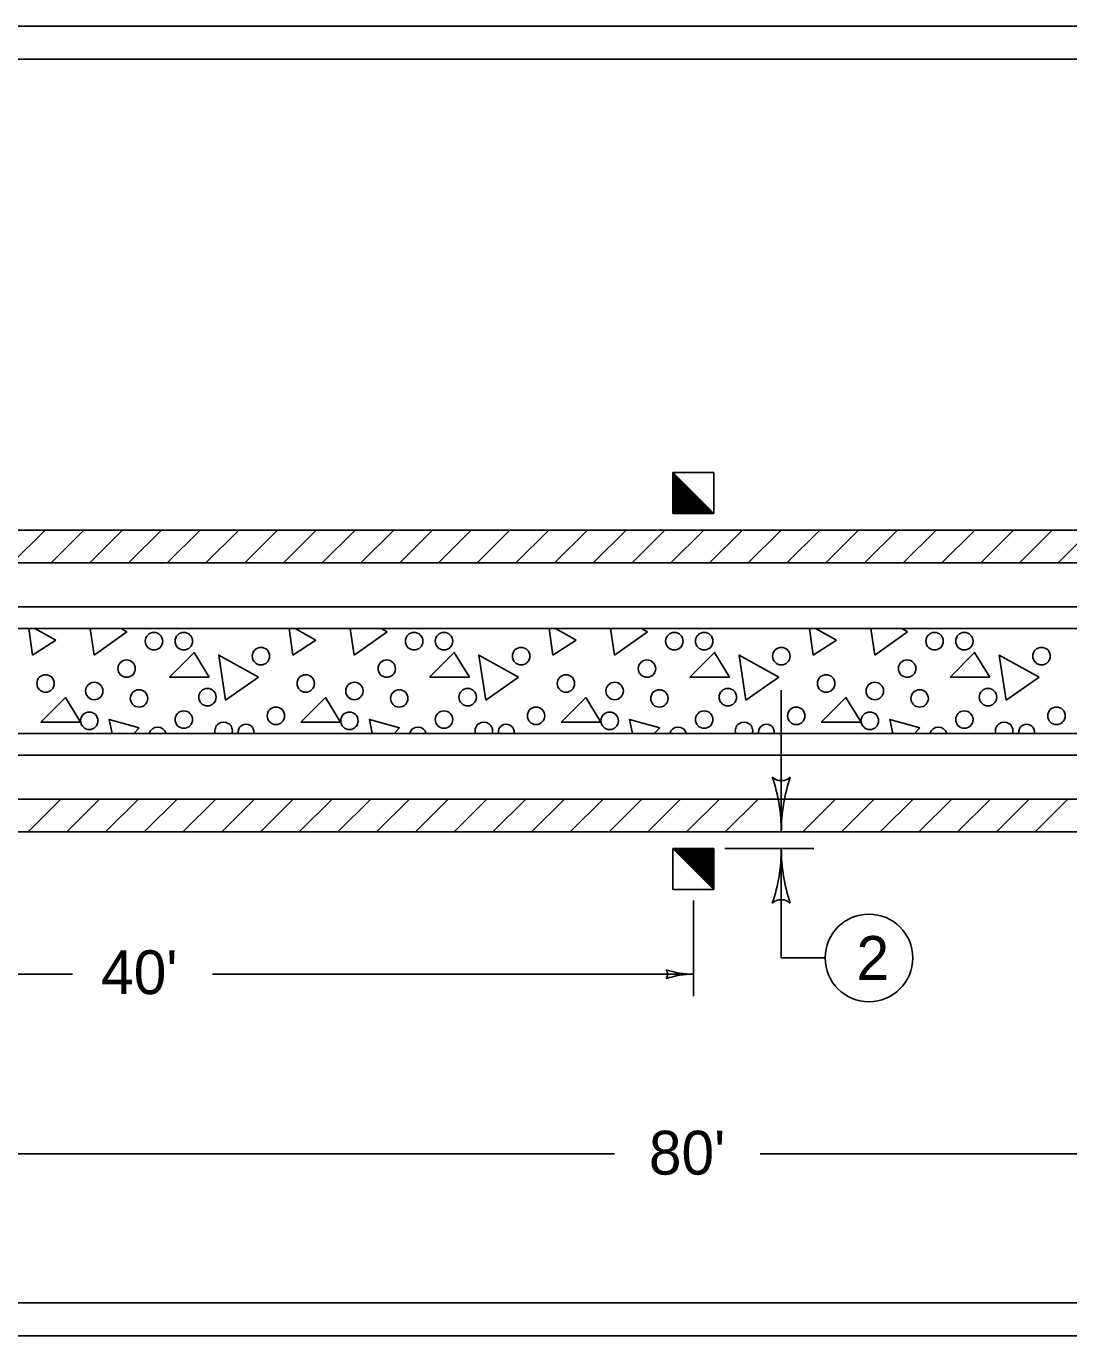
# Model space of a CAD drawing. Extents: x 1000 to 1036.3, y 1000 to 1022.
# Drawn here: x 1013.8 to 1018.56, y 1006.84 to 1012.82 of the extents above; entities that cross this region are included whole.
import ezdxf

# ---------------------------------------------------------------- set-up
doc = ezdxf.new("R2010")
doc.units = 0
doc.layers.add('Level 1', color=7, linetype='Continuous')

msp = doc.modelspace()

# ---------------------------------------------------------------- linework, layer by layer
at = {"layer": 'Level 1'}
for p, q in [((1016.7513, 1010.7812), (1016.9388, 1010.7812)), ((1016.9388, 1010.5937), (1016.7513, 1010.7812)), ((1016.7513, 1010.7812), (1016.7513, 1010.5937)), ((1016.7563, 1010.7762), (1016.7563, 1010.5937)), ((1016.7613, 1010.7712), (1016.7613, 1010.5937)), ((1016.7663, 1010.7662), (1016.7663, 1010.5937)), ((1016.7713, 1010.7612), (1016.7713, 1010.5937)), ((1016.9388, 1010.7812), (1016.9388, 1010.5937)), ((1016.7763, 1010.7562), (1016.7763, 1010.5937)), ((1016.7813, 1010.7512), (1016.7813, 1010.5937)), ((1016.7863, 1010.7462), (1016.7863, 1010.5937)), ((1016.7913, 1010.7412), (1016.7913, 1010.5937)), ((1016.7963, 1010.7362), (1016.7963, 1010.5937)), ((1016.8013, 1010.7312), (1016.8013, 1010.5937)), ((1016.8063, 1010.7262), (1016.8063, 1010.5937)), ((1016.8113, 1010.7212), (1016.8113, 1010.5937)), ((1016.8163, 1010.7162), (1016.8163, 1010.5937)), ((1016.8213, 1010.7112), (1016.8213, 1010.5937)), ((1016.8263, 1010.7062), (1016.8263, 1010.5937)), ((1016.8313, 1010.7012), (1016.8313, 1010.5937)), ((1016.8363, 1010.6962), (1016.8363, 1010.5937)), ((1016.8413, 1010.6912), (1016.8413, 1010.5937)), ((1016.8463, 1010.6862), (1016.8463, 1010.5937)), ((1016.8513, 1010.6812), (1016.8513, 1010.5937)), ((1016.8563, 1010.6762), (1016.8563, 1010.5937)), ((1016.8613, 1010.6712), (1016.8613, 1010.5937)), ((1016.8663, 1010.6662), (1016.8663, 1010.5937)), ((1016.8713, 1010.6612), (1016.8713, 1010.5937)), ((1016.8763, 1010.6562), (1016.8763, 1010.5937)), ((1016.8813, 1010.6512), (1016.8813, 1010.5937)), ((1016.8863, 1010.6462), (1016.8863, 1010.5937)), ((1016.8913, 1010.6412), (1016.8913, 1010.5937)), ((1016.7513, 1010.5937), (1016.9388, 1010.5937)), ((1016.8963, 1010.6362), (1016.8963, 1010.5937)), ((1016.9013, 1010.6312), (1016.9013, 1010.5937)), ((1016.9063, 1010.6262), (1016.9063, 1010.5937)), ((1016.9113, 1010.6212), (1016.9113, 1010.5937)), ((1016.9163, 1010.6162), (1016.9163, 1010.5937)), ((1016.9213, 1010.6112), (1016.9213, 1010.5937)), ((1016.9263, 1010.6062), (1016.9263, 1010.5937)), ((1016.9313, 1010.6012), (1016.9313, 1010.5937)), ((1013.7365, 1010.3687), (1013.8865, 1010.5187)), ((1013.9133, 1010.3687), (1014.0633, 1010.5187)), ((1014.09, 1010.3687), (1014.24, 1010.5187)), ((1014.2668, 1010.3687), (1014.4168, 1010.5187)), ((1014.4436, 1010.3687), (1014.5936, 1010.5187)), ((1014.6203, 1010.3687), (1014.7703, 1010.5187)), ((1014.7972, 1010.3687), (1014.9472, 1010.5187)), ((1014.9739, 1010.3687), (1015.1239, 1010.5187)), ((1015.1507, 1010.3687), (1015.3007, 1010.5187)), ((1015.3275, 1010.3687), (1015.4775, 1010.5187)), ((1015.5043, 1010.3687), (1015.6543, 1010.5187)), ((1015.681, 1010.3687), (1015.831, 1010.5187)), ((1015.8578, 1010.3687), (1016.0078, 1010.5187)), ((1016.0346, 1010.3687), (1016.1846, 1010.5187)), ((1016.2113, 1010.3687), (1016.3613, 1010.5187)), ((1016.3881, 1010.3687), (1016.5381, 1010.5187)), ((1016.5649, 1010.3687), (1016.7149, 1010.5187)), ((1016.7417, 1010.3687), (1016.8917, 1010.5187)), ((1016.9184, 1010.3687), (1017.0684, 1010.5187)), ((1017.0953, 1010.3687), (1017.2453, 1010.5187)), ((1017.272, 1010.3687), (1017.422, 1010.5187)), ((1017.4488, 1010.3687), (1017.5988, 1010.5187)), ((1017.6256, 1010.3687), (1017.7756, 1010.5187)), ((1017.8023, 1010.3687), (1017.9523, 1010.5187)), ((1017.9791, 1010.3687), (1018.1291, 1010.5187)), ((1018.1559, 1010.3687), (1018.3059, 1010.5187)), ((1018.3327, 1010.3687), (1018.4827, 1010.5187)), ((1018.5094, 1010.3687), (1018.6594, 1010.5187)), ((1034.725, 1010.1687), (1007.725, 1010.1687)), ((1034.725, 1010.0687), (1007.725, 1010.0687)), ((1014.1098, 1009.9477), (1014.2598, 1010.0539)), ((1015.2973, 1009.9477), (1015.4473, 1010.0539)), ((1016.4848, 1009.9477), (1016.6348, 1010.0539)), ((1017.6723, 1009.9477), (1017.8223, 1010.0539)), ((1013.8285, 1009.9477), (1013.9348, 1010.0164)), ((1015.016, 1009.9477), (1015.1223, 1010.0164)), ((1016.2035, 1009.9477), (1016.3098, 1010.0164)), ((1017.391, 1009.9477), (1017.4973, 1010.0164)), ((1014.4535, 1009.8477), (1014.6348, 1009.8477)), ((1014.7098, 1009.7414), (1014.8598, 1009.8477)), ((1015.641, 1009.8477), (1015.8223, 1009.8477)), ((1015.8973, 1009.7414), (1016.0473, 1009.8477)), ((1016.8285, 1009.8477), (1017.0098, 1009.8477)), ((1017.0848, 1009.7414), (1017.2348, 1009.8477)), ((1018.016, 1009.8477), (1018.1973, 1009.8477)), ((1018.2723, 1009.7414), (1018.4223, 1009.8477)), ((1013.866, 1009.6414), (1014.0473, 1009.6414)), ((1015.0535, 1009.6414), (1015.2348, 1009.6414)), ((1016.241, 1009.6414), (1016.4223, 1009.6414)), ((1017.4285, 1009.6414), (1017.6098, 1009.6414)), ((1007.725, 1009.5903), (1034.725, 1009.5903)), ((1014.2913, 1009.5903), (1014.316, 1009.6164)), ((1015.4788, 1009.5903), (1015.5035, 1009.6164)), ((1016.6663, 1009.5903), (1016.691, 1009.6164)), ((1017.8538, 1009.5903), (1017.8785, 1009.6164)), ((1034.725, 1009.4903), (1007.725, 1009.4903)), ((1013.8081, 1009.1403), (1013.9581, 1009.2903)), ((1013.9848, 1009.1403), (1014.1348, 1009.2903)), ((1014.1616, 1009.1403), (1014.3116, 1009.2903)), ((1014.3384, 1009.1403), (1014.4884, 1009.2903)), ((1014.5152, 1009.1403), (1014.6652, 1009.2903)), ((1014.6919, 1009.1403), (1014.8419, 1009.2903)), ((1014.8688, 1009.1403), (1015.0188, 1009.2903)), ((1015.0455, 1009.1403), (1015.1955, 1009.2903)), ((1015.2223, 1009.1403), (1015.3723, 1009.2903)), ((1015.3991, 1009.1403), (1015.5491, 1009.2903)), ((1015.5758, 1009.1403), (1015.7258, 1009.2903)), ((1015.7526, 1009.1403), (1015.9026, 1009.2903)), ((1015.9294, 1009.1403), (1016.0794, 1009.2903)), ((1016.1062, 1009.1403), (1016.2562, 1009.2903)), ((1016.2829, 1009.1403), (1016.4329, 1009.2903)), ((1016.4598, 1009.1403), (1016.6098, 1009.2903)), ((1016.6365, 1009.1403), (1016.7865, 1009.2903)), ((1016.8133, 1009.1403), (1016.9633, 1009.2903)), ((1016.9901, 1009.1403), (1017.1401, 1009.2903)), ((1017.3436, 1009.1403), (1017.4936, 1009.2903)), ((1017.5204, 1009.1403), (1017.6704, 1009.2903)), ((1017.6972, 1009.1403), (1017.8472, 1009.2903)), ((1017.8739, 1009.1403), (1018.0239, 1009.2903)), ((1018.0507, 1009.1403), (1018.2007, 1009.2903)), ((1018.2275, 1009.1403), (1018.3775, 1009.2903)), ((1018.4043, 1009.1403), (1018.5543, 1009.2903)), ((1016.7513, 1008.8778), (1016.7513, 1009.0653)), ((1016.9388, 1009.0653), (1016.7513, 1009.0653)), ((1016.7513, 1009.0653), (1016.9388, 1008.8778)), ((1016.7588, 1009.0578), (1016.7588, 1009.0653)), ((1016.7638, 1009.0528), (1016.7638, 1009.0653)), ((1016.7688, 1009.0478), (1016.7688, 1009.0653)), ((1016.7738, 1009.0428), (1016.7738, 1009.0653)), ((1016.7788, 1009.0378), (1016.7788, 1009.0653)), ((1016.7838, 1009.0328), (1016.7838, 1009.0653)), ((1016.7888, 1009.0278), (1016.7888, 1009.0653)), ((1016.7938, 1009.0228), (1016.7938, 1009.0653)), ((1016.7988, 1009.0178), (1016.7988, 1009.0653)), ((1016.8038, 1009.0128), (1016.8038, 1009.0653)), ((1016.8088, 1009.0078), (1016.8088, 1009.0653)), ((1016.8138, 1009.0028), (1016.8138, 1009.0653)), ((1016.8188, 1008.9978), (1016.8188, 1009.0653)), ((1016.8238, 1008.9928), (1016.8238, 1009.0653)), ((1016.8288, 1008.9878), (1016.8288, 1009.0653)), ((1016.8338, 1008.9828), (1016.8338, 1009.0653)), ((1016.8388, 1008.9778), (1016.8388, 1009.0653)), ((1016.8438, 1008.9728), (1016.8438, 1009.0653)), ((1016.8488, 1008.9678), (1016.8488, 1009.0653)), ((1016.8538, 1008.9628), (1016.8538, 1009.0653)), ((1016.8588, 1008.9578), (1016.8588, 1009.0653)), ((1016.8638, 1008.9528), (1016.8638, 1009.0653)), ((1016.8688, 1008.9478), (1016.8688, 1009.0653)), ((1016.8738, 1008.9428), (1016.8738, 1009.0653)), ((1016.8788, 1008.9378), (1016.8788, 1009.0653)), ((1016.8838, 1008.9328), (1016.8838, 1009.0653)), ((1016.8888, 1008.9278), (1016.8888, 1009.0653)), ((1016.8938, 1008.9228), (1016.8938, 1009.0653)), ((1016.8988, 1008.9178), (1016.8988, 1009.0653)), ((1016.9038, 1008.9128), (1016.9038, 1009.0653)), ((1016.9088, 1008.9078), (1016.9088, 1009.0653)), ((1016.9138, 1008.9028), (1016.9138, 1009.0653)), ((1016.9188, 1008.8978), (1016.9188, 1009.0653)), ((1016.9238, 1008.8928), (1016.9238, 1009.0653)), ((1016.9288, 1008.8878), (1016.9288, 1009.0653)), ((1016.9338, 1008.8828), (1016.9338, 1009.0653)), ((1016.9388, 1008.8778), (1016.9388, 1009.0653)), ((1016.9388, 1008.8778), (1016.7513, 1008.8778)), ((1016.845, 1008.3911), (1016.845, 1008.8278)), ((1011.845, 1007.6703), (1016.4848, 1007.6703)), ((1017.1498, 1007.6703), (1021.845, 1007.6703))]:
    msp.add_line(p, q, dxfattribs=at)
for points in [[(1007.725, 1012.8187), (1034.725, 1012.8187)], [(1007.725, 1012.6687), (1034.725, 1012.6687)], [(1007.725, 1010.5187), (1034.725, 1010.5187)], [(1007.725, 1010.3687), (1034.725, 1010.3687)], [(1013.8285, 1009.9477), (1013.812, 1010.0687)], [(1013.8398, 1010.0687), (1013.9348, 1010.0164)], [(1014.1098, 1009.9477), (1014.0914, 1010.0687)], [(1014.233, 1010.0687), (1014.2598, 1010.0539)], [(1015.016, 1009.9477), (1014.9995, 1010.0687)], [(1015.0273, 1010.0687), (1015.1223, 1010.0164)], [(1015.2973, 1009.9477), (1015.2789, 1010.0687)], [(1015.4205, 1010.0687), (1015.4473, 1010.0539)], [(1016.2035, 1009.9477), (1016.187, 1010.0687)], [(1016.2148, 1010.0687), (1016.3098, 1010.0164)], [(1016.4848, 1009.9477), (1016.4664, 1010.0687)], [(1016.608, 1010.0687), (1016.6348, 1010.0539)], [(1017.391, 1009.9477), (1017.3745, 1010.0687)], [(1017.4023, 1010.0687), (1017.4973, 1010.0164)], [(1017.6723, 1009.9477), (1017.6539, 1010.0687)], [(1017.7955, 1010.0687), (1017.8223, 1010.0539)], [(1014.4535, 1009.8477), (1014.566, 1009.9602), (1014.6348, 1009.8477)], [(1014.7098, 1009.7414), (1014.6785, 1009.9477), (1014.8598, 1009.8477)], [(1015.641, 1009.8477), (1015.7535, 1009.9602), (1015.8223, 1009.8477)], [(1015.8973, 1009.7414), (1015.866, 1009.9477), (1016.0473, 1009.8477)], [(1016.8285, 1009.8477), (1016.941, 1009.9602), (1017.0098, 1009.8477)], [(1017.0848, 1009.7414), (1017.0535, 1009.9477), (1017.2348, 1009.8477)], [(1018.016, 1009.8477), (1018.1285, 1009.9602), (1018.1973, 1009.8477)], [(1018.2723, 1009.7414), (1018.241, 1009.9477), (1018.4223, 1009.8477)], [(1013.866, 1009.6414), (1013.9785, 1009.7539), (1014.0473, 1009.6414)], [(1015.0535, 1009.6414), (1015.166, 1009.7539), (1015.2348, 1009.6414)], [(1016.241, 1009.6414), (1016.3535, 1009.7539), (1016.4223, 1009.6414)], [(1017.2461, 1009.1403), (1017.2461, 1009.7871)], [(1017.4285, 1009.6414), (1017.541, 1009.7539), (1017.6098, 1009.6414)], [(1014.1918, 1009.5903), (1014.1785, 1009.6539), (1014.316, 1009.6164)], [(1015.3793, 1009.5903), (1015.366, 1009.6539), (1015.5035, 1009.6164)], [(1016.5668, 1009.5903), (1016.5535, 1009.6539), (1016.691, 1009.6164)], [(1017.7543, 1009.5903), (1017.741, 1009.6539), (1017.8785, 1009.6164)], [(1007.725, 1009.2903), (1034.725, 1009.2903)], [(1007.725, 1009.1403), (1034.725, 1009.1403)], [(1016.9888, 1009.0653), (1017.3944, 1009.0653)], [(1017.2461, 1009.0653), (1017.2461, 1008.5653), (1017.4461, 1008.5653)], [(1011.845, 1008.4911), (1014.0113, 1008.4911)], [(1014.6497, 1008.4911), (1016.845, 1008.4911)], [(1007.725, 1006.9903), (1034.725, 1006.9903)], [(1007.725, 1006.8403), (1034.725, 1006.8403)]]:
    msp.add_lwpolyline(points, dxfattribs=at)
for centre, radius in [((1014.3829, 1010.0112), 0.0398), ((1014.5191, 1010.0112), 0.0398), ((1015.5704, 1010.0112), 0.0398), ((1015.7066, 1010.0112), 0.0398), ((1016.7579, 1010.0112), 0.0398), ((1016.8941, 1010.0112), 0.0398), ((1017.9454, 1010.0112), 0.0398), ((1018.0816, 1010.0112), 0.0398), ((1014.8711, 1009.943), 0.0398), ((1016.0586, 1009.943), 0.0398), ((1017.2461, 1009.943), 0.0398), ((1018.4336, 1009.943), 0.0398), ((1014.2579, 1009.8862), 0.0398), ((1015.4454, 1009.8862), 0.0398), ((1016.6329, 1009.8862), 0.0398), ((1017.8204, 1009.8862), 0.0398), ((1013.8881, 1009.8181), 0.0398), ((1014.1103, 1009.784), 0.0398), ((1015.0756, 1009.8181), 0.0398), ((1015.2978, 1009.784), 0.0398), ((1016.2631, 1009.8181), 0.0398), ((1016.4853, 1009.784), 0.0398), ((1017.4506, 1009.8181), 0.0398), ((1017.6728, 1009.784), 0.0398), ((1014.3148, 1009.7499), 0.0398), ((1014.627, 1009.7557), 0.0398), ((1015.5023, 1009.7499), 0.0398), ((1015.8145, 1009.7557), 0.0398), ((1016.6898, 1009.7499), 0.0398), ((1017.002, 1009.7557), 0.0398), ((1017.8773, 1009.7499), 0.0398), ((1018.1895, 1009.7557), 0.0398), ((1014.0876, 1009.6478), 0.0398), ((1014.5191, 1009.6535), 0.0398), ((1014.9393, 1009.6705), 0.0398), ((1015.2751, 1009.6478), 0.0398), ((1015.7066, 1009.6535), 0.0398), ((1016.1268, 1009.6705), 0.0398), ((1016.4626, 1009.6478), 0.0398), ((1016.8941, 1009.6535), 0.0398), ((1017.3143, 1009.6705), 0.0398), ((1017.6501, 1009.6478), 0.0398), ((1018.0816, 1009.6535), 0.0398), ((1018.5018, 1009.6705), 0.0398), ((1017.6461, 1008.5653), 0.2)]:
    msp.add_circle(centre, radius, dxfattribs=at)
for centre, radius, start, end in [((1014.7008, 1009.6024), 0.0398, 342.39604, 197.60396), ((1014.803, 1009.5967), 0.0359, 349.84097, 190.15903), ((1015.8883, 1009.6024), 0.0398, 342.39604, 197.60396), ((1015.9905, 1009.5967), 0.0359, 349.84097, 190.15903), ((1017.0758, 1009.6024), 0.0398, 342.39604, 197.60396), ((1017.178, 1009.5967), 0.0359, 349.84097, 190.15903), ((1018.2633, 1009.6024), 0.0398, 342.39604, 197.60396), ((1018.3655, 1009.5967), 0.0359, 349.84097, 190.15903), ((1014.3999, 1009.5796), 0.0398, 15.65694, 164.34306), ((1015.5874, 1009.5796), 0.0398, 15.65694, 164.34306), ((1016.7749, 1009.5796), 0.0398, 15.65694, 164.34306), ((1017.9624, 1009.5796), 0.0398, 15.65694, 164.34306), ((1017.2462, 1009.4374), 0.0625, 228.7746, 310.89129), ((1016.4648, 1009.1403), 0.7812, 0, 18.66878), ((1018.0273, 1009.1403), 0.7812, 161.34716, 179.99389), ((1016.4648, 1009.1403), 0.7812, 359.98778, 0), ((1016.4648, 1009.0653), 0.7812, 341.34716, 359.99389), ((1018.0273, 1009.0653), 0.7812, 179.98778, 180), ((1018.0273, 1009.0653), 0.7812, 180, 198.66878), ((1017.246, 1008.7683), 0.0625, 48.7746, 130.89129), ((1016.6965, 1008.4911), 0.0312, 318.7746, 40.89129), ((1016.845, 1008.1005), 0.3906, 90, 108.66878), ((1016.845, 1008.8817), 0.3906, 251.34716, 269.99389), ((1016.845, 1008.1005), 0.3906, 89.98778, 90)]:
    msp.add_arc(centre, radius, start, end, dxfattribs=at)

# ---------------------------------------------------------------- texts
for s, p in [('2', (1017.5894, 1008.4653)), ("40'", (1014.1418, 1008.4002)), ("80'", (1016.6418, 1007.5763))]:
    msp.add_text(s, height=0.2, dxfattribs=at).set_placement(p)

doc.saveas('drawing.dxf')
